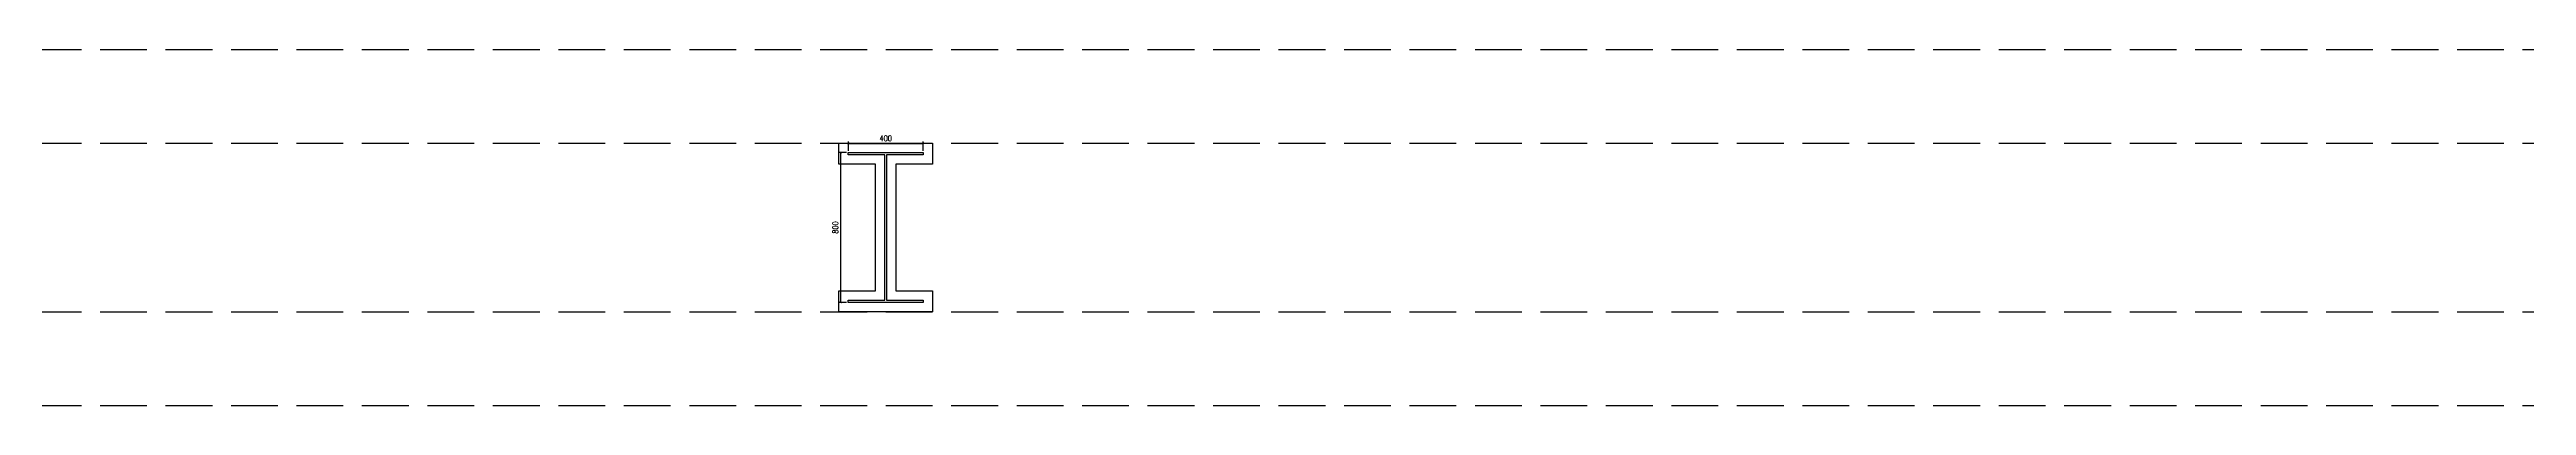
# Model space of a CAD drawing. Extents: x -474411 to 577939, y 0 to 1014176.
# Drawn here: x -299324 to -286083, y 565920 to 567820 of the extents above; entities that cross this region are included whole.
import ezdxf

# ---------------------------------------------------------------- set-up
doc = ezdxf.new("R2010")
doc.units = 0
doc.header["$LTSCALE"] = 1000
doc.header["$MEASUREMENT"] = 0
doc.linetypes.add('DASH', pattern=[0.35, 0.25, -0.1])
doc.layers.get('Defpoints').update_dxf_attribs({"color": 210})
for name, color, linetype in [('A-AXIS-DP', 126, 'Continuous'), ('A-HATCH-2', 251, 'Continuous'), ('A-WINDOW', 140, 'Continuous'), ('AS-COLN', 6, 'Continuous')]:
    doc.layers.add(name, color=color, linetype=linetype)
doc.styles.add('_TCH_DIM_T3', font='SIMPLEX', dxfattribs={"width": 0.705882, "bigfont": 'GBCBIG'})
doc.dimstyles.new('_TCH_ARCH&&10', dxfattribs={"dimtxt": 29.75, "dimasz": 10, "dimexe": 10, "dimexo": 10, "dimgap": 12.625, "dimtad": 1, "dimdec": 0, "dimzin": 0, "dimdsep": 46, "dimtxsty": '_TCH_DIM_T3', "dimblk": 'ARCHTICK', "dimcen": 0.09, "dimclrt": 7, "dimazin": 2, "dimtfac": 1, "dimtdec": 0, "dimtix": 1, "dimtmove": 2, "dimatfit": 3, "dimfxl": 0, "dimtolj": 1, "dimtzin": 0, "dimarcsym": 0})

# ---------------------------------------------------------------- blocks, each defined once
blk = doc.blocks.new('4324324')
at = {"layer": 'A-HATCH-2', "linetype": 'DASH'}
for p, q in [((-313054, 567820), (-128854, 567820)), ((-313054, 567320), (-128854, 567320)), ((-313054, 566420), (-128854, 566420)), ((-313054, 565920), (-128854, 565920))]:
    blk.add_line(p, q, dxfattribs=at)
blk = doc.blocks.new('_ArchTick')
at = {"color": 0, "linetype": 'ByBlock', "const_width": 0.4}
blk.add_lwpolyline([(-0.5, -0.5), (0.5, 0.5)], dxfattribs=at)
blk = doc.blocks.new('*D1283')
at = {"layer": 'A-AXIS-DP', "color": 0, "lineweight": -2}
for p, q in [((-295054, 567280), (-295054, 567329)), ((-295054, 567319), (-294654, 567319)), ((-294654, 567280), (-294654, 567329))]:
    blk.add_line(p, q, dxfattribs=at)
at = {"layer": 'Defpoints', "color": 0}
for p in [(-295054, 567270), (-294654, 567319), (-294654, 567270)]:
    blk.add_point(p, dxfattribs=at)
at = {"layer": 'A-AXIS-DP', "color": 0, "lineweight": -2, "xscale": 10, "yscale": 10, "zscale": 10, "rotation": 180}
blk.add_blockref('_ArchTick', (-295054, 567319), dxfattribs=at)
at = {"layer": 'A-AXIS-DP', "color": 0, "lineweight": -2, "xscale": 10, "yscale": 10, "zscale": 10}
blk.add_blockref('_ArchTick', (-294654, 567319), dxfattribs=at)
at = {"layer": 'A-AXIS-DP', "color": 7, "insert": (-294854, 567346), "char_height": 29.8, "attachment_point": 5, "style": '_TCH_DIM_T3'}
blk.add_mtext('\\A1;400', dxfattribs=at)
blk = doc.blocks.new('*D1284')
at = {"layer": 'A-AXIS-DP', "color": 0, "lineweight": -2}
for p, q in [((-295064, 567270), (-295105, 567270)), ((-295095, 566470), (-295095, 567270)), ((-295064, 566470), (-295105, 566470))]:
    blk.add_line(p, q, dxfattribs=at)
at = {"layer": 'Defpoints', "color": 0}
for p in [(-295095, 567270), (-295054, 567270), (-295054, 566470)]:
    blk.add_point(p, dxfattribs=at)
at = {"layer": 'A-AXIS-DP', "color": 0, "lineweight": -2, "xscale": 10, "yscale": 10, "zscale": 10}
for p, rotation in [((-295095, 567270), 90), ((-295095, 566470), 270)]:
    blk.add_blockref('_ArchTick', p, dxfattribs=dict(at, rotation=rotation))
at = {"layer": 'A-AXIS-DP', "color": 7, "insert": (-295123, 566870), "char_height": 29.8, "attachment_point": 5, "rotation": 90, "style": '_TCH_DIM_T3'}
blk.add_mtext('\\A1;800', dxfattribs=at)
blk = doc.blocks.new('42343')
at = {"layer": 'A-HATCH-2', "color": 8}
blk.add_lwpolyline([(-295104.2, 567320), (-294604.2, 567320), (-294604.2, 567208), (-294800.2, 567208), (-294800.2, 566532), (-294604.2, 566532), (-294604.2, 566420), (-295104.2, 566420), (-295104.2, 566532), (-294908.2, 566532), (-294908.2, 567208), (-295104.2, 567208)], close=True, dxfattribs=at)
at = {"layer": 'AS-COLN', "color": 8}
blk.add_lwpolyline([(-295054.2, 567270), (-294654.2, 567270), (-294654.2, 567258), (-294850.2, 567258), (-294850.2, 566482), (-294654.2, 566482), (-294654.2, 566470), (-295054.2, 566470), (-295054.2, 566482), (-294858.2, 566482), (-294858.2, 567258), (-295054.2, 567258)], close=True, dxfattribs=at)
at = {"layer": 'A-AXIS-DP', "color": 8}
for p1, p2, distance, picture, middle in [((-295054.2, 566470), (-295054.2, 567270), 41.3, '*D1284', (-295122.9, 566870)), ((-295054.2, 567270), (-294654.2, 567270), 48.8, '*D1283', (-294854.2, 567346.2))]:
    dim = blk.add_aligned_dim(p1=p1, p2=p2, distance=distance, dimstyle='_TCH_ARCH&&10', dxfattribs=at)
    dim.commit()
    dim.dimension.update_dxf_attribs({"geometry": picture, "text_midpoint": middle})

msp = doc.modelspace()

# ---------------------------------------------------------------- block references
at = {"layer": 'A-WINDOW', "color": 8}
for name in ['42343', '4324324']:
    msp.add_blockref(name, (0, 0), dxfattribs=at)

doc.saveas('drawing.dxf')
